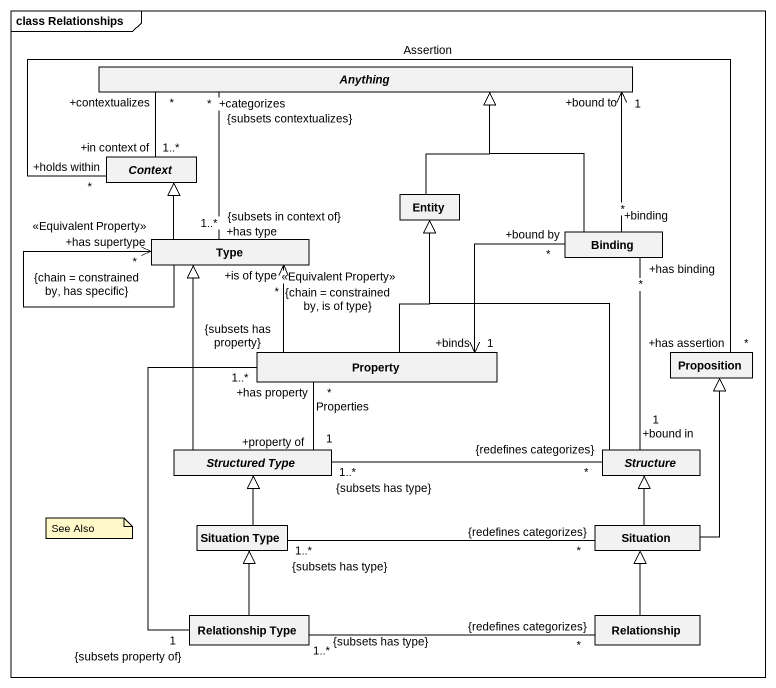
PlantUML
@startuml
mainframe class Relationships
hide circle
hide empty members
abstract class Anything
abstract class Context
class "Entity" as Entity_
class Binding
class Type
class Property
class Proposition
abstract class "Structured Type" as Structured_Type
abstract class Structure
class "Situation Type" as Situation_Type
class Situation
class "Relationship Type" as Relationship_Type
class Relationship
Context "+in context of\n1..*" -right- "+contextualizes\n*" Anything
Context "+holds within\n*" -right- "+has assertion\n*" Proposition : Assertion
Entity_ -up-|> Anything
Binding "+binding\n*" -up-> "+bound to\n1" Anything
Binding -up-|> Anything
Type "+has type\n1..*\n{subsets in context of}" -up- "+categorizes\n{subsets contextualizes}\n*" Anything
Type -up-|> Context
Type --> "+has supertype\n<<Equivalent Property>>\n{chain = constrained by, has specific}\n*" Type
Property -up-|> Entity_
Property "+binds\n1" <-right- "*\n+bound by" Binding
Property -up-> "+is of type\n<<Equivalent Property>>\n{chain = constrained by, is of type}\n*" Type
Structured_Type -up-|> Type
Structured_Type "+property of\n1" -up- "+has property\n*" Property : Properties
Structured_Type "1..*\n{subsets has type}" -right- "{redefines categorizes}\n*" Structure
Structure -up-|> Entity_
Structure "+bound in\n1" -up- "+has binding\n*" Binding
Situation_Type -up-|> Structured_Type
Situation_Type "1..*\n{subsets has type}" -right- "*\n{redefines categorizes}" Situation
Situation -up-|> Proposition
Situation -up-|> Structure
Relationship_Type "1\n{subsets property of}" -up- "1..*\n{subsets has property}" Property
Relationship_Type -up-|> Situation_Type
Relationship_Type "1..*\n{subsets has type}" -right- "{redefines categorizes}\n*" Relationship
Relationship -up-|> Situation
note as N1
  See Also
end note
@enduml
